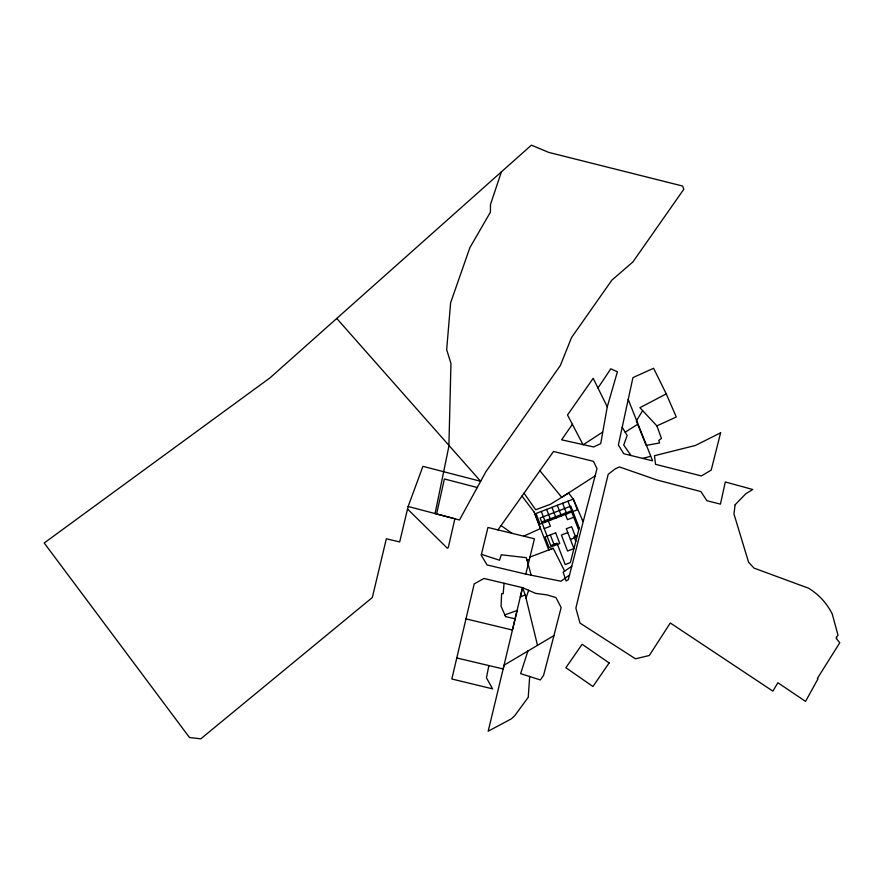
<?xml version="1.0" encoding="UTF-8"?>
<svg xmlns="http://www.w3.org/2000/svg" width="884" height="884" viewBox="0 0 884 884"><rect width="100%" height="100%" fill="white"/><g stroke="black" fill="none" stroke-linecap="round" stroke-linejoin="round"><path stroke-width="1.33" d="M529.704 676.26L528.234 697.321L514.621 715.83L511.228 718.902L488.178 731.223L504.068 665.188L553.937 635.596L561.13 607.54L555.948 597.573L546.997 594.877L535.616 593.374L522.521 587.639L483.979 578.479L474.211 583.893L451.834 678.989L492.565 688.857L486.443 677.796L488.874 665.575M504.068 583.252L503.195 593.739L501.615 593.606L501.073 606.225L505.648 616.623L515.118 618.844M607.264 406.828L597.96 387.977L610.8 368.827L617.419 371.755L607.264 406.828L600.722 443.613L593.672 446.961L561.594 439.823L572.379 424.309M477.249 487.504L459.47 519.98L436.608 513.958L444.387 478.973L477.249 487.504L485.857 471.78L560.346 365.501L571.539 337.555L611.894 280.106L632.856 262.007L683.796 189.287L682.614 186.038L548.765 152.402L531.394 145.153L270.15 377.744L44.2 542.986L189.452 737.477L200.79 738.847L372.33 597.518L386.341 538.765L399.678 541.947L408.143 506.488L422.917 466.332L480.664 481.294L336.749 318.461M527.969 650.812L520.621 673.641L540.345 679.962L543.594 675.288L553.937 635.596M522.521 587.639L520.289 597.076L525.207 594.799L522.521 587.639L503.162 668.956L456.697 657.95M525.781 574.114L534.444 538.798L487.946 527.45L481.216 555.207L487.051 564.942L525.781 574.114L561.02 581.241L569.528 574.976L583.153 521.814L573.462 499.372L568.611 493.062L550.389 504.3L535.682 509.748L524.024 493.195L553.506 451.448L593.484 461.349L596.998 468.664L583.296 521.273L582.357 519.969M569.528 574.976L568.324 579.639L566.114 580.976L563.13 572.158L571.782 566.235M501.383 171.883L490.498 204.436L490.399 212.204L469.89 247.642L450.619 302.748L446.663 349.688L450.951 363.401L448.895 446.221L435.083 513.56L436.608 513.958M526.013 598.136L528.654 590.236M642.635 410.629L636.336 420.928L646.171 445.403L659.552 442.983L658.834 440.376L661.464 438.442L656.889 425.889L639.905 407.701L666.26 393.899L653.607 368.274L632.944 377.59L618.369 444.995L623.795 453.746L652.624 460.829L628.192 399.369M497.924 529.936L524.024 493.195M595.109 475.879L561.749 497.305L539.66 470.421M602.468 432.221L583.097 444.818L567.506 414.983L593.186 378.319L597.96 387.977M631.032 455.525L623.717 445.028L627.176 435.481L625.176 432.188L637.64 424.331M656.889 425.889L676.293 416.994L666.26 393.899M523.693 536.179L540.5 528.533L534.201 512.123L522.002 496.112M544.212 528.621L550.4 526.245L547.859 519.626M573.76 517.262L567.462 519.682L564.986 513.261M567.793 532.588L561.395 535.052L567.55 551.041L573.948 548.577L566.312 528.742L571.65 526.698L575.749 537.361L570.412 539.406M577.296 535.472L574.025 536.743L575.793 541.351M564.688 571.152L553.196 548.29L548.754 549.981L534.201 512.123M529.969 557.053L553.196 548.29M541.638 521.936L571.318 510.908L578.689 530.057M642.679 458.376L650.602 456.354M526.941 560.058L529.383 559.439M465.835 618.833L512.433 630.049L517.118 610.501L504.874 614.866L505.648 616.623M408.143 506.488L454.873 518.764L448.276 547.561L447.293 548.168L407.535 509.018M481.415 554.345L499.515 560.224L501.272 554.776L526.3 557.66L531.151 575.075M501.04 525.527L512.079 533.372M622.192 427.292L625.176 432.188M567.959 501.195L572.059 511.858M562.622 503.239L566.721 513.902M557.296 505.294L561.395 515.958M551.97 507.35L556.069 518.002M546.632 509.394L550.732 520.057M541.306 511.449L545.406 522.101M550.323 534.897L554.423 545.561M525.207 594.799L537.45 645.099M735.112 504.786L733.952 513.947L748.571 562.191L754.008 568.103L808.584 588.225A62.466 62.466 0 0 1 832.22 613.971L838.021 635.253L836.22 637.287L836.839 637.95L836.242 638.502L839.8 642.734L817.38 678.426L817.987 678.824L805.545 701.41L777.898 682.746L772.881 691.133L670.293 622.988L649.276 655.519L635.474 658.812L579.992 623.087L575.882 608.104L608.181 474.31L615.032 468.984L619.419 466.929L656.613 479.879L700.879 491.581L706.935 500.742L720.449 504.123L725.3 481.968L752.77 489.504L745.831 493.725L735.112 504.786M720.604 432.828L711.211 470.089L701.399 475.946L655.552 464.332L654.469 455.724L695.465 445.437L720.604 432.828M579.219 527.991L570.357 562.589L565.207 564.567L556.975 543.163L550.732 545.561L540.124 517.969L570.821 506.167L579.219 527.991M609.142 662.934L592.943 686.514L565.882 667.718L582.125 644.281L609.142 662.934M573.285 499.14L535.98 513.493L540.08 524.157L577.385 509.803L573.285 499.14M555.66 532.842L544.997 536.942L549.097 547.605L559.76 543.505L555.66 532.842"/></g></svg>
